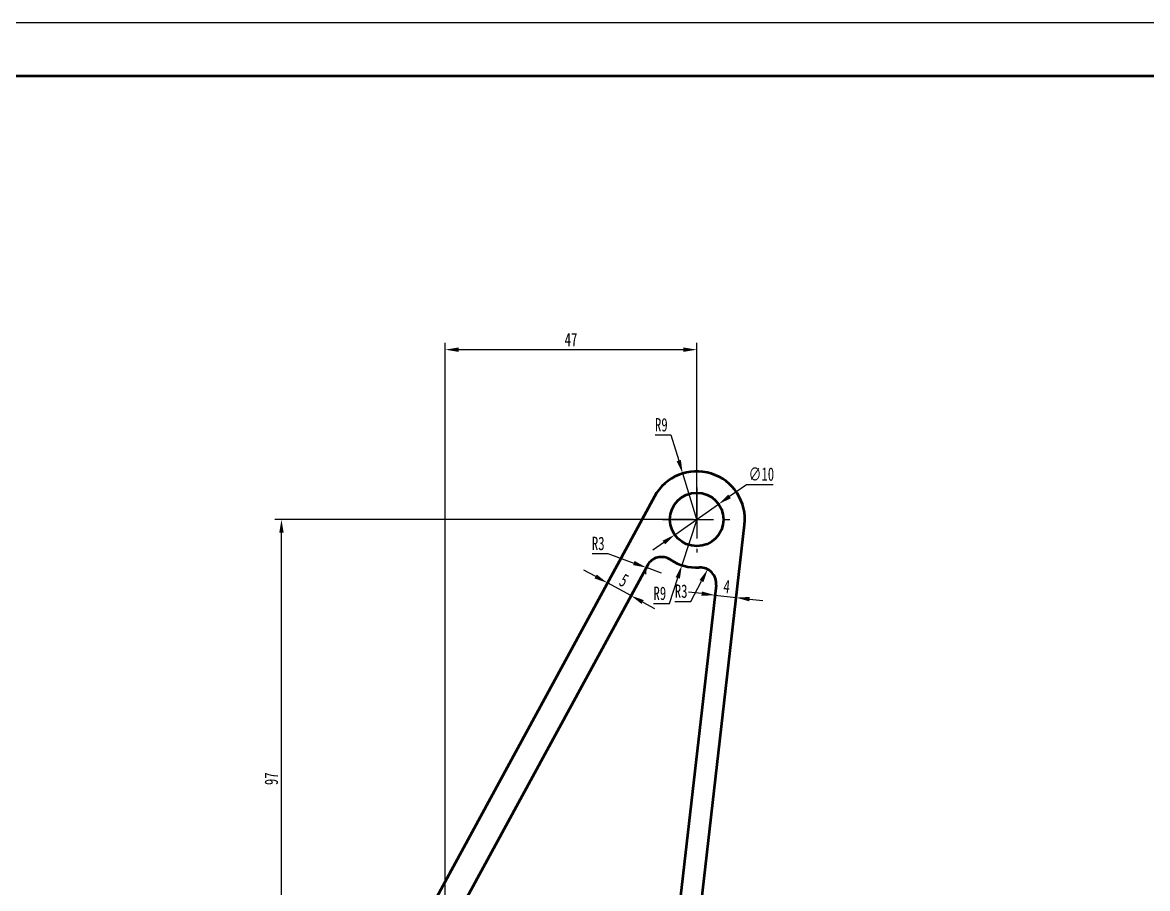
# Model space of a CAD drawing. Header units: millimetres. Extents: x 1577 to 3485, y 546 to 1387.
# Drawn here: x 1787.5 to 1997.7, y 978.3 to 1140.3 of the extents above; entities that cross this region are included whole.
import ezdxf

# ---------------------------------------------------------------- set-up
doc = ezdxf.new("R2010")
doc.units = ezdxf.units.MM
doc.header["$LTSCALE"] = 0.3
doc.linetypes.add('CENTER', pattern=[50.8, 31.75, -6.35, 6.35, -6.35])
for name, color, linetype, lineweight in [('尺寸线', 3, 'Continuous', 25), ('粗实线', 7, 'Continuous', 50), ('细实线', 7, 'Continuous', 25), ('细点画线', 1, 'CENTER', 25)]:
    doc.layers.add(name, color=color, linetype=linetype, lineweight=lineweight)
doc.styles.add('NUT Standard', font='simfang.ttf', dxfattribs={"width": 0.7, "height": 2.5})
doc.dimstyles.new('NUT Standard', dxfattribs={"dimtxt": 2.5, "dimasz": 2.5, "dimexe": 1.25, "dimexo": 0.625, "dimtad": 1, "dimtoh": 1, "dimdsep": 46, "dimtxsty": 'NUT Standard', "dimcen": 2.5, "dimadec": 0, "dimazin": 0, "dimtfac": 1, "dimtmove": 0, "dimatfit": 3, "dimfxl": 1, "dimarcsym": 0})

# ---------------------------------------------------------------- blocks, each defined once
blk = doc.blocks.new('*D7')
at = {"layer": 'Defpoints', "color": 0, "transparency": 16777216}
for p in [(1917.57, 1050.22), (1909.38, 1044.49)]:
    blk.add_point(p, dxfattribs=at)
at = {"layer": '尺寸线', "color": 0, "lineweight": -2, "transparency": 16777216}
for p, q in [((1922.75, 1053.85), (1919.62, 1051.65)), ((1927.74, 1053.85), (1922.75, 1053.85)), ((1909.38, 1044.49), (1917.57, 1050.22)), ((1907.33, 1043.05), (1905.28, 1041.62))]:
    blk.add_line(p, q, dxfattribs=at)
at = {"layer": '尺寸线', "color": 0, "transparency": 16777216}
for points in [[(1919.38, 1052), (1919.86, 1051.31), (1917.57, 1050.22)], [(1907.09, 1043.39), (1907.57, 1042.71), (1909.38, 1044.49)]]:
    blk.add_solid(points, dxfattribs=at)
at = {"layer": '尺寸线', "color": 0, "transparency": 16777216, "insert": (1925.56, 1055.81), "char_height": 2.5, "attachment_point": 5, "style": 'NUT Standard'}
blk.add_mtext('∅10', dxfattribs=at)
blk = doc.blocks.new('*D12')
at = {"layer": 'Defpoints', "color": 0, "transparency": 16777216}
for p in [(1910.85, 1055.96), (1913.48, 1047.35)]:
    blk.add_point(p, dxfattribs=at)
at = {"layer": '尺寸线', "color": 0, "lineweight": -2, "transparency": 16777216}
for p, q in [((1905.69, 1063.15), (1908.66, 1063.15)), ((1908.66, 1063.15), (1910.12, 1058.35)), ((1913.48, 1047.35), (1910.85, 1055.96))]:
    blk.add_line(p, q, dxfattribs=at)
at = {"layer": '尺寸线', "color": 0, "transparency": 16777216}
blk.add_solid([(1910.52, 1058.47), (1909.72, 1058.23), (1910.85, 1055.96)], dxfattribs=at)
at = {"layer": '尺寸线', "color": 0, "transparency": 16777216, "insert": (1906.86, 1065.04), "char_height": 2.5, "attachment_point": 5, "style": 'NUT Standard'}
blk.add_mtext('R9', dxfattribs=at)
blk = doc.blocks.new('*D13')
at = {"layer": 'Defpoints', "color": 0, "transparency": 16777216}
for p in [(1913.48, 1047.35), (1910.7, 1038.79)]:
    blk.add_point(p, dxfattribs=at)
at = {"layer": '尺寸线', "color": 0, "lineweight": -2, "transparency": 16777216}
for p, q in [((1913.48, 1047.35), (1910.7, 1038.79)), ((1908.38, 1031.63), (1909.93, 1036.41)), ((1905.41, 1031.63), (1908.38, 1031.63))]:
    blk.add_line(p, q, dxfattribs=at)
at = {"layer": '尺寸线', "color": 0, "transparency": 16777216}
blk.add_solid([(1909.53, 1036.54), (1910.33, 1036.29), (1910.7, 1038.79)], dxfattribs=at)
at = {"layer": '尺寸线', "color": 0, "transparency": 16777216, "insert": (1906.58, 1033.52), "char_height": 2.5, "attachment_point": 5, "style": 'NUT Standard'}
blk.add_mtext('R9', dxfattribs=at)
blk = doc.blocks.new('*D14')
at = {"layer": 'Defpoints', "color": 0, "transparency": 16777216}
for p in [(1915.53, 1038.02), (1914.12, 1035.37)]:
    blk.add_point(p, dxfattribs=at)
at = {"layer": '尺寸线', "color": 0, "lineweight": -2, "transparency": 16777216}
for p, q in [((1912.35, 1032.03), (1914.35, 1035.81)), ((1909.4, 1032.03), (1912.35, 1032.03))]:
    blk.add_line(p, q, dxfattribs=at)
at = {"layer": '尺寸线', "color": 0, "transparency": 16777216}
blk.add_solid([(1913.99, 1036.01), (1914.72, 1035.62), (1915.53, 1038.02)], dxfattribs=at)
at = {"layer": '尺寸线', "color": 0, "transparency": 16777216, "insert": (1910.56, 1033.92), "char_height": 2.5, "attachment_point": 5, "style": 'NUT Standard'}
blk.add_mtext('R3', dxfattribs=at)
blk = doc.blocks.new('*D15')
at = {"layer": 'Defpoints', "color": 0, "transparency": 16777216}
for p in [(1904.07, 1038.35), (1906.89, 1037.32)]:
    blk.add_point(p, dxfattribs=at)
at = {"layer": '尺寸线', "color": 0, "lineweight": -2, "transparency": 16777216}
for p, q in [((1893.91, 1040.96), (1896.86, 1040.96)), ((1896.86, 1040.96), (1901.72, 1039.2)), ((1906.89, 1037.32), (1904.07, 1038.35))]:
    blk.add_line(p, q, dxfattribs=at)
blk.add_arc((1906.89, 1037.32), 3, 151.4894, 183.9208, dxfattribs=at)
at = {"layer": '尺寸线', "color": 0, "transparency": 16777216}
blk.add_solid([(1901.86, 1039.59), (1901.58, 1038.81), (1904.07, 1038.35)], dxfattribs=at)
at = {"layer": '尺寸线', "color": 0, "transparency": 16777216, "insert": (1895.07, 1042.85), "char_height": 2.5, "attachment_point": 5, "style": 'NUT Standard'}
blk.add_mtext('R3', dxfattribs=at)
blk = doc.blocks.new('*D35')
at = {"layer": 'Defpoints', "color": 0, "transparency": 16777216}
for p in [(1913.48, 1079.11), (1913.48, 1047.35), (1866.48, 950.35)]:
    blk.add_point(p, dxfattribs=at)
at = {"layer": '尺寸线', "color": 0, "lineweight": -2, "transparency": 16777216}
for p, q in [((1866.48, 950.98), (1866.48, 1080.36)), ((1868.98, 1079.11), (1910.98, 1079.11)), ((1913.48, 1047.98), (1913.48, 1080.36))]:
    blk.add_line(p, q, dxfattribs=at)
at = {"layer": '尺寸线', "color": 0, "transparency": 16777216}
for points in [[(1868.98, 1079.52), (1868.98, 1078.69), (1866.48, 1079.11)], [(1910.98, 1079.52), (1910.98, 1078.69), (1913.48, 1079.11)]]:
    blk.add_solid(points, dxfattribs=at)
at = {"layer": '尺寸线', "color": 0, "transparency": 16777216, "insert": (1889.98, 1081), "char_height": 2.5, "attachment_point": 5, "style": 'NUT Standard'}
blk.add_mtext('47', dxfattribs=at)
blk = doc.blocks.new('*D36')
at = {"layer": 'Defpoints', "color": 0, "transparency": 16777216}
for p in [(1835.87, 1047.35), (1913.48, 1047.35), (1866.48, 950.35)]:
    blk.add_point(p, dxfattribs=at)
at = {"layer": '尺寸线', "color": 0, "lineweight": -2, "transparency": 16777216}
for p, q in [((1912.85, 1047.35), (1834.62, 1047.35)), ((1835.87, 952.85), (1835.87, 1044.85)), ((1865.85, 950.35), (1834.62, 950.35))]:
    blk.add_line(p, q, dxfattribs=at)
at = {"layer": '尺寸线', "color": 0, "transparency": 16777216}
for points in [[(1835.45, 1044.85), (1836.28, 1044.85), (1835.87, 1047.35)], [(1835.45, 952.85), (1836.28, 952.85), (1835.87, 950.35)]]:
    blk.add_solid(points, dxfattribs=at)
at = {"layer": '尺寸线', "color": 0, "transparency": 16777216, "insert": (1833.98, 998.85), "char_height": 2.5, "attachment_point": 5, "rotation": 90, "style": 'NUT Standard'}
blk.add_mtext('97', dxfattribs=at)
blk = doc.blocks.new('*D42')
at = {"layer": 'Defpoints', "color": 0, "transparency": 16777216}
for p in [(1917.1, 1035.03), (1921.07, 1034.58), (1920.86, 1032.73)]:
    blk.add_point(p, dxfattribs=at)
at = {"layer": '尺寸线', "color": 0, "lineweight": -2, "transparency": 16777216}
for p, q in [((1914.41, 1033.47), (1911.92, 1033.75)), ((1917.03, 1034.41), (1916.75, 1031.94)), ((1916.89, 1033.19), (1920.86, 1032.73)), ((1921, 1033.95), (1920.72, 1031.49)), ((1923.35, 1032.45), (1925.83, 1032.16))]:
    blk.add_line(p, q, dxfattribs=at)
at = {"layer": '尺寸线', "color": 0, "transparency": 16777216}
for points in [[(1914.45, 1033.88), (1914.36, 1033.06), (1916.89, 1033.19)], [(1923.39, 1032.86), (1923.3, 1032.03), (1920.86, 1032.73)]]:
    blk.add_solid(points, dxfattribs=at)
at = {"layer": '尺寸线', "color": 0, "transparency": 16777216, "insert": (1919.09, 1034.82), "char_height": 2.5, "attachment_point": 5, "rotation": 353.4802, "style": 'NUT Standard'}
blk.add_mtext('4', dxfattribs=at)
blk = doc.blocks.new('*D43')
at = {"layer": 'Defpoints', "color": 0, "transparency": 16777216}
for p in [(1899.86, 1041.14), (1904.25, 1038.75), (1896.79, 1035.48)]:
    blk.add_point(p, dxfattribs=at)
at = {"layer": '尺寸线', "color": 0, "lineweight": -2, "transparency": 16777216}
for p, q in [((1899.56, 1040.59), (1896.19, 1034.38)), ((1894.59, 1036.68), (1892.39, 1037.87)), ((1903.95, 1038.21), (1900.58, 1032)), ((1901.18, 1033.1), (1896.79, 1035.48)), ((1903.38, 1031.9), (1905.57, 1030.71))]:
    blk.add_line(p, q, dxfattribs=at)
at = {"layer": '尺寸线', "color": 0, "transparency": 16777216}
for points in [[(1894.79, 1037.04), (1894.39, 1036.31), (1896.79, 1035.48)], [(1903.58, 1032.27), (1903.18, 1031.54), (1901.18, 1033.1)]]:
    blk.add_solid(points, dxfattribs=at)
at = {"layer": '尺寸线', "color": 0, "transparency": 16777216, "insert": (1899.88, 1035.95), "char_height": 2.5, "attachment_point": 5, "rotation": 331.4893, "style": 'NUT Standard'}
blk.add_mtext('5', dxfattribs=at)

msp = doc.modelspace()

# ---------------------------------------------------------------- linework, layer by layer
at = {"layer": '粗实线'}
for p, q in [((1602.22, 1130.299), (2408.22, 1130.299)), ((1905.568, 1051.649), (1854.174, 957.036)), ((1902.418, 871.331), (1922.418, 1046.331)), ((1904.253, 1038.755), (1866.16, 968.626)), ((1917.1, 1035.03), (1909.719, 970.442))]:
    msp.add_line(p, q, dxfattribs=at)
msp.add_circle((1913.476, 1047.353), 5, dxfattribs=at)
for centre, radius, start, end in [((1913.476, 1047.353), 9, 353.4802, 151.48936), ((1906.889, 1037.323), 3, 56.70916, 151.48936), ((1913.476, 1047.353), 9, 236.70916, 273.07427), ((1914.12, 1035.371), 3, 353.4802, 93.07426)]:
    msp.add_arc(centre, radius, start, end, dxfattribs=at)
at = {"layer": '细实线'}
msp.add_line((1577.22, 1140.299), (2418.22, 1140.299), dxfattribs=at)
at = {"layer": '细点画线'}
for p, q in [((1913.476, 1053.311), (1913.476, 1041.149)), ((1907.082, 1047.353), (1919.688, 1047.353))]:
    msp.add_line(p, q, dxfattribs=at)

# ---------------------------------------------------------------- dimensions: what is measured, and where the dimension line sits
at = {"layer": '尺寸线'}
dim = msp.add_linear_dim(base=(1913.476, 1079.107), p1=(1866.476, 950.353), p2=(1913.476, 1047.353), dimstyle='NUT Standard', dxfattribs=at)
dim.commit()
dim.dimension.update_dxf_attribs({"geometry": '*D35', "text_midpoint": (1889.976, 1080.997)})
for center, mpoint, picture, middle in [((1913.476, 1047.353), (1910.85, 1055.962), '*D12', (1906.863, 1063.148)), ((1906.889, 1037.323), (1904.07, 1038.346), '*D15', (1895.074, 1040.964)), ((1914.12, 1035.371), (1915.526, 1038.02), '*D14', (1910.56, 1032.027))]:
    dim = msp.add_radius_dim(center=center, mpoint=mpoint, dimstyle='NUT Standard', dxfattribs=at)
    dim.commit()
    dim.dimension.update_dxf_attribs({"geometry": picture, "text_midpoint": middle, "dimtype": 164})
dim = msp.add_diameter_dim_2p(p1=(1909.38, 1044.486), p2=(1917.572, 1050.221), dimstyle='NUT Standard', dxfattribs=at)
dim.commit()
dim.dimension.update_dxf_attribs({"geometry": '*D7', "text_midpoint": (1925.556, 1053.846), "dimtype": 163})
dim = msp.add_linear_dim(base=(1835.867, 1047.353), p1=(1866.476, 950.353), p2=(1913.476, 1047.353), angle=90, dimstyle='NUT Standard', dxfattribs=at)
dim.commit()
dim.dimension.update_dxf_attribs({"geometry": '*D36', "text_midpoint": (1833.978, 998.853)})
dim = msp.add_radius_dim(center=(1913.476, 1047.353), mpoint=(1910.7, 1038.792), dimstyle='NUT Standard', dxfattribs=at)
dim.commit()
dim.dimension.update_dxf_attribs({"geometry": '*D13', "text_midpoint": (1906.583, 1033.52)})
dim = msp.add_linear_dim(base=(1896.786, 1035.483), p1=(1904.253, 1038.755), p2=(1899.86, 1041.141), angle=151.48934, dimstyle='NUT Standard', dxfattribs=at)
dim.commit()
dim.dimension.update_dxf_attribs({"geometry": '*D43', "text_midpoint": (1898.983, 1034.29), "dimtype": 161})
dim = msp.add_aligned_dim(p1=(1917.1, 1035.03), p2=(1921.074, 1034.576), distance=-1.856, dimstyle='NUT Standard', dxfattribs=at)
dim.commit()
dim.dimension.update_dxf_attribs({"geometry": '*D42', "text_midpoint": (1919.09, 1034.822)})

doc.saveas('drawing.dxf')
